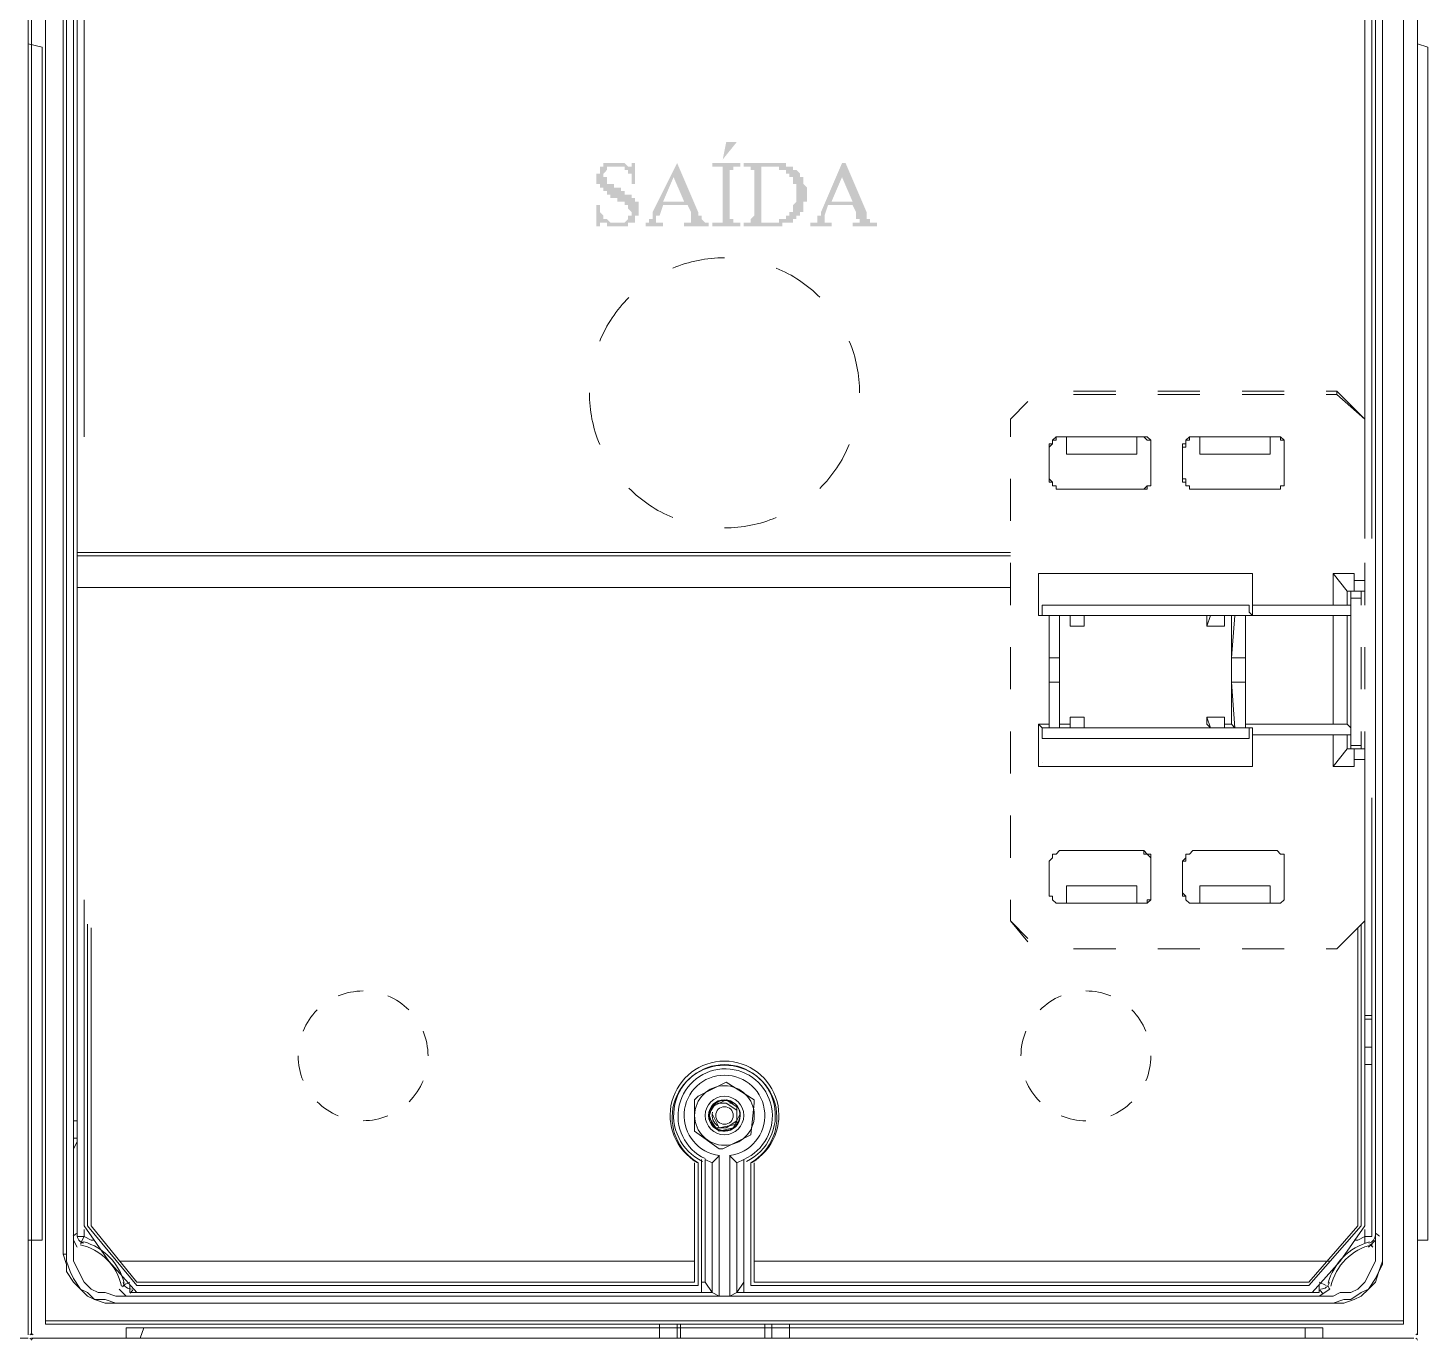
# Model space of a CAD drawing. Header units: millimetres. Extents: x -305 to 1353, y -289 to 1176.
# Drawn here: x 209.6 to 235.8, y 236.56 to 261.12 of the extents above; entities that cross this region are included whole.
import ezdxf

# ---------------------------------------------------------------- set-up
doc = ezdxf.new("R2010")
doc.units = ezdxf.units.MM
doc.header["$MEASUREMENT"] = 0
doc.layers.add('PDF3_0', color=7, linetype='Continuous')

msp = doc.modelspace()

# ---------------------------------------------------------------- hatches: boundary and pattern name
at = {"layer": 'PDF3_0', "transparency": 33554559}
h = msp.add_hatch(color=256, dxfattribs=at)
h.paths.add_polyline_path([(222.927, 257.477), (222.927, 257.411), (222.401, 257.411), (222.401, 257.477), (222.467, 257.477), (222.467, 257.477), (222.533, 257.477), (222.533, 257.477), (222.533, 257.477), (222.533, 257.477), (222.533, 257.477), (222.598, 257.477), (222.598, 257.477), (222.598, 257.543), (222.598, 257.543), (222.598, 257.543), (222.598, 257.543), (222.598, 257.608), (222.598, 257.608), (222.598, 257.608), (222.598, 258.396), (222.598, 258.396), (222.598, 258.396), (222.598, 258.462), (222.598, 258.462), (222.598, 258.462), (222.598, 258.462), (222.598, 258.527), (222.598, 258.527), (222.533, 258.527), (222.533, 258.527), (222.533, 258.527), (222.533, 258.527), (222.467, 258.527), (222.467, 258.527), (222.467, 258.527), (222.401, 258.527), (222.401, 258.593), (222.927, 258.593), (222.927, 258.527), (222.861, 258.527), (222.861, 258.527), (222.861, 258.527), (222.795, 258.527), (222.795, 258.527), (222.795, 258.527), (222.795, 258.527), (222.795, 258.527), (222.795, 258.527), (222.795, 258.462), (222.73, 258.462), (222.73, 258.462), (222.73, 258.462), (222.73, 258.396), (222.73, 258.396), (222.73, 258.396), (222.73, 257.608), (222.73, 257.608), (222.73, 257.608), (222.73, 257.543), (222.73, 257.543), (222.73, 257.543), (222.73, 257.543), (222.795, 257.543), (222.795, 257.477), (222.795, 257.477), (222.795, 257.477), (222.795, 257.477), (222.795, 257.477), (222.861, 257.477), (222.861, 257.477), (222.861, 257.477), (222.861, 257.477)], flags=0)
h.paths.add_polyline_path([(222.861, 258.987), (222.598, 258.659), (222.598, 258.659), (222.664, 258.987)], flags=0)
msp.add_hatch(color=256, dxfattribs=at).paths.add_polyline_path([(220.957, 258.593), (220.957, 258.199), (220.891, 258.199), (220.891, 258.265), (220.891, 258.265), (220.891, 258.265), (220.891, 258.265), (220.891, 258.33), (220.891, 258.33), (220.891, 258.33), (220.891, 258.33), (220.891, 258.396), (220.891, 258.396), (220.825, 258.396), (220.825, 258.396), (220.825, 258.396), (220.825, 258.396), (220.825, 258.462), (220.825, 258.462), (220.825, 258.462), (220.76, 258.462), (220.76, 258.462), (220.76, 258.462), (220.76, 258.527), (220.76, 258.527), (220.694, 258.527), (220.694, 258.527), (220.694, 258.527), (220.694, 258.527), (220.628, 258.527), (220.628, 258.527), (220.628, 258.527), (220.628, 258.527), (220.563, 258.527), (220.563, 258.527), (220.563, 258.527), (220.563, 258.527), (220.563, 258.527), (220.497, 258.527), (220.497, 258.527), (220.497, 258.527), (220.497, 258.527), (220.431, 258.527), (220.431, 258.462), (220.431, 258.462), (220.431, 258.462), (220.431, 258.462), (220.431, 258.462), (220.431, 258.462), (220.366, 258.396), (220.366, 258.396), (220.366, 258.396), (220.366, 258.396), (220.366, 258.396), (220.366, 258.33), (220.366, 258.33), (220.366, 258.33), (220.431, 258.33), (220.431, 258.265), (220.431, 258.265), (220.431, 258.265), (220.431, 258.265), (220.431, 258.265), (220.431, 258.265), (220.431, 258.265), (220.431, 258.199), (220.497, 258.199), (220.497, 258.199), (220.497, 258.199), (220.497, 258.199), (220.563, 258.199), (220.563, 258.199), (220.563, 258.134), (220.563, 258.134), (220.628, 258.134), (220.628, 258.134), (220.628, 258.134), (220.694, 258.134), (220.694, 258.068), (220.694, 258.068), (220.694, 258.068), (220.76, 258.068), (220.76, 258.068), (220.76, 258.068), (220.76, 258.002), (220.825, 258.002), (220.825, 258.002), (220.825, 258.002), (220.825, 258.002), (220.891, 258.002), (220.891, 258.002), (220.891, 258.002), (220.891, 258.002), (220.891, 257.937), (220.891, 257.937), (220.891, 257.937), (220.957, 257.937), (220.957, 257.937), (220.957, 257.871), (220.957, 257.871), (220.957, 257.871), (220.957, 257.871), (220.957, 257.871), (221.022, 257.871), (221.022, 257.805), (221.022, 257.805), (221.022, 257.805), (221.022, 257.74), (221.022, 257.74), (221.022, 257.74), (221.022, 257.74), (221.022, 257.674), (221.022, 257.674), (221.022, 257.674), (221.022, 257.674), (221.022, 257.608), (221.022, 257.608), (221.022, 257.608), (221.022, 257.608), (220.957, 257.608), (220.957, 257.543), (220.957, 257.543), (220.957, 257.543), (220.957, 257.543), (220.957, 257.477), (220.891, 257.477), (220.891, 257.477), (220.891, 257.477), (220.891, 257.477), (220.891, 257.477), (220.825, 257.477), (220.825, 257.411), (220.825, 257.411), (220.825, 257.411), (220.76, 257.411), (220.76, 257.411), (220.76, 257.411), (220.76, 257.411), (220.694, 257.411), (220.694, 257.411), (220.694, 257.411), (220.694, 257.411), (220.628, 257.411), (220.628, 257.411), (220.628, 257.411), (220.628, 257.411), (220.563, 257.411), (220.563, 257.411), (220.563, 257.411), (220.563, 257.411), (220.563, 257.411), (220.497, 257.411), (220.497, 257.411), (220.497, 257.411), (220.431, 257.411), (220.431, 257.411), (220.431, 257.477), (220.431, 257.477), (220.366, 257.477), (220.366, 257.477), (220.366, 257.477), (220.366, 257.477), (220.366, 257.477), (220.3, 257.477), (220.3, 257.477), (220.3, 257.477), (220.3, 257.411), (220.3, 257.411), (220.3, 257.411), (220.3, 257.411), (220.234, 257.411), (220.234, 257.805), (220.3, 257.805), (220.3, 257.805), (220.3, 257.74), (220.3, 257.74), (220.3, 257.74), (220.3, 257.674), (220.3, 257.674), (220.3, 257.674), (220.3, 257.674), (220.366, 257.608), (220.366, 257.608), (220.366, 257.608), (220.366, 257.608), (220.366, 257.608), (220.366, 257.608), (220.366, 257.543), (220.366, 257.543), (220.431, 257.543), (220.431, 257.543), (220.431, 257.543), (220.431, 257.543), (220.497, 257.477), (220.497, 257.477), (220.497, 257.477), (220.497, 257.477), (220.497, 257.477), (220.563, 257.477), (220.563, 257.477), (220.563, 257.477), (220.563, 257.477), (220.628, 257.477), (220.628, 257.477), (220.628, 257.477), (220.628, 257.477), (220.628, 257.477), (220.694, 257.477), (220.694, 257.477), (220.694, 257.477), (220.76, 257.477), (220.76, 257.477), (220.76, 257.477), (220.76, 257.477), (220.76, 257.477), (220.825, 257.543), (220.825, 257.543), (220.825, 257.543), (220.825, 257.543), (220.825, 257.543), (220.825, 257.608), (220.825, 257.608), (220.891, 257.608), (220.891, 257.608), (220.891, 257.674), (220.891, 257.674), (220.891, 257.674), (220.891, 257.674), (220.891, 257.674), (220.825, 257.74), (220.825, 257.74), (220.825, 257.74), (220.825, 257.74), (220.825, 257.74), (220.825, 257.805), (220.825, 257.805), (220.76, 257.805), (220.76, 257.805), (220.76, 257.805), (220.76, 257.805), (220.76, 257.805), (220.76, 257.871), (220.76, 257.871), (220.694, 257.871), (220.694, 257.871), (220.694, 257.871), (220.694, 257.871), (220.628, 257.871), (220.628, 257.937), (220.628, 257.937), (220.563, 257.937), (220.563, 257.937), (220.563, 257.937), (220.563, 257.937), (220.497, 257.937), (220.497, 258.002), (220.497, 258.002), (220.497, 258.002), (220.431, 258.002), (220.431, 258.002), (220.431, 258.002), (220.431, 258.002), (220.431, 258.068), (220.366, 258.068), (220.366, 258.068), (220.366, 258.068), (220.366, 258.068), (220.366, 258.068), (220.366, 258.068), (220.366, 258.134), (220.3, 258.134), (220.3, 258.134), (220.3, 258.134), (220.3, 258.134), (220.3, 258.199), (220.3, 258.199), (220.3, 258.199), (220.234, 258.199), (220.234, 258.199), (220.234, 258.265), (220.234, 258.265), (220.234, 258.265), (220.234, 258.265), (220.234, 258.33), (220.234, 258.33), (220.234, 258.33), (220.234, 258.33), (220.234, 258.396), (220.234, 258.396), (220.234, 258.396), (220.3, 258.396), (220.3, 258.462), (220.3, 258.462), (220.3, 258.462), (220.3, 258.462), (220.3, 258.462), (220.3, 258.527), (220.366, 258.527), (220.366, 258.527), (220.366, 258.527), (220.366, 258.527), (220.366, 258.527), (220.366, 258.593), (220.431, 258.593), (220.431, 258.593), (220.431, 258.593), (220.431, 258.593), (220.497, 258.593), (220.497, 258.593), (220.497, 258.593), (220.497, 258.593), (220.563, 258.593), (220.563, 258.593), (220.563, 258.593), (220.563, 258.593), (220.628, 258.593), (220.628, 258.593), (220.628, 258.593), (220.628, 258.593), (220.694, 258.593), (220.694, 258.593), (220.694, 258.593), (220.694, 258.593), (220.76, 258.593), (220.76, 258.593), (220.76, 258.593), (220.76, 258.593), (220.825, 258.527), (220.825, 258.527), (220.825, 258.527), (220.825, 258.527), (220.825, 258.527), (220.891, 258.527), (220.891, 258.527), (220.891, 258.527), (220.891, 258.593), (220.891, 258.593), (220.891, 258.593), (220.891, 258.593)])
h = msp.add_hatch(color=256, dxfattribs=at)
h.paths.add_polyline_path([(221.942, 257.805), (221.482, 257.805), (221.416, 257.608), (221.351, 257.608), (221.351, 257.608), (221.351, 257.543), (221.351, 257.543), (221.351, 257.543), (221.351, 257.543), (221.351, 257.543), (221.351, 257.543), (221.351, 257.477), (221.351, 257.477), (221.416, 257.477), (221.416, 257.477), (221.416, 257.477), (221.416, 257.477), (221.416, 257.477), (221.482, 257.477), (221.482, 257.477), (221.482, 257.477), (221.482, 257.411), (221.154, 257.411), (221.154, 257.477), (221.154, 257.477), (221.154, 257.477), (221.219, 257.477), (221.219, 257.477), (221.219, 257.477), (221.219, 257.477), (221.219, 257.477), (221.219, 257.477), (221.219, 257.543), (221.285, 257.543), (221.285, 257.543), (221.285, 257.543), (221.285, 257.608), (221.285, 257.608), (221.285, 257.608), (221.285, 257.608), (221.285, 257.674), (221.285, 257.674), (221.745, 258.593), (221.745, 258.593), (222.139, 257.674), (222.139, 257.608), (222.204, 257.608), (222.204, 257.608), (222.204, 257.543), (222.204, 257.543), (222.204, 257.543), (222.204, 257.543), (222.204, 257.543), (222.27, 257.477), (222.27, 257.477), (222.27, 257.477), (222.27, 257.477), (222.27, 257.477), (222.27, 257.477), (222.336, 257.477), (222.336, 257.477), (222.336, 257.477), (222.336, 257.477), (222.336, 257.411), (221.876, 257.411), (221.876, 257.477), (221.942, 257.477), (221.942, 257.477), (221.942, 257.477), (222.007, 257.477), (222.007, 257.477), (222.007, 257.477), (222.007, 257.477), (222.007, 257.477), (222.007, 257.543), (222.007, 257.543), (222.007, 257.543), (222.007, 257.543), (222.007, 257.543), (222.007, 257.608), (222.007, 257.608), (222.007, 257.608), (222.007, 257.674), (222.007, 257.674)], flags=0)
h.paths.add_polyline_path([(221.876, 257.871), (221.679, 258.33), (221.482, 257.871)], flags=0)
h = msp.add_hatch(color=256, dxfattribs=at)
h.paths.add_polyline_path([(222.992, 257.411), (222.992, 257.477), (223.058, 257.477), (223.058, 257.477), (223.058, 257.477), (223.058, 257.477), (223.124, 257.477), (223.124, 257.477), (223.124, 257.477), (223.124, 257.477), (223.124, 257.477), (223.124, 257.543), (223.124, 257.543), (223.124, 257.543), (223.124, 257.543), (223.124, 257.543), (223.189, 257.608), (223.189, 257.608), (223.189, 257.608), (223.189, 258.396), (223.189, 258.396), (223.189, 258.462), (223.124, 258.462), (223.124, 258.462), (223.124, 258.462), (223.124, 258.527), (223.124, 258.527), (223.124, 258.527), (223.124, 258.527), (223.124, 258.527), (223.124, 258.527), (223.124, 258.527), (223.058, 258.527), (223.058, 258.527), (223.058, 258.527), (223.058, 258.527), (222.992, 258.527), (222.992, 258.593), (223.452, 258.593), (223.518, 258.593), (223.518, 258.593), (223.518, 258.593), (223.518, 258.593), (223.583, 258.593), (223.583, 258.593), (223.583, 258.593), (223.649, 258.593), (223.649, 258.593), (223.649, 258.593), (223.715, 258.593), (223.715, 258.593), (223.715, 258.593), (223.715, 258.593), (223.78, 258.593), (223.78, 258.527), (223.78, 258.527), (223.78, 258.527), (223.78, 258.527), (223.846, 258.527), (223.846, 258.527), (223.846, 258.527), (223.846, 258.527), (223.846, 258.527), (223.846, 258.527), (223.912, 258.527), (223.912, 258.527), (223.912, 258.527), (223.912, 258.462), (223.977, 258.462), (223.977, 258.462), (223.977, 258.462), (223.977, 258.462), (223.977, 258.462), (224.043, 258.396), (224.043, 258.396), (224.043, 258.396), (224.043, 258.396), (224.043, 258.396), (224.043, 258.33), (224.043, 258.33), (224.109, 258.33), (224.109, 258.33), (224.109, 258.33), (224.109, 258.265), (224.109, 258.265), (224.109, 258.265), (224.109, 258.265), (224.109, 258.199), (224.109, 258.199), (224.109, 258.199), (224.109, 258.199), (224.174, 258.134), (224.174, 258.134), (224.174, 258.134), (224.174, 258.134), (224.174, 258.068), (224.174, 258.068), (224.174, 258.068), (224.174, 258.002), (224.174, 258.002), (224.174, 258.002), (224.174, 258.002), (224.174, 258.002), (224.174, 257.937), (224.174, 257.937), (224.174, 257.937), (224.174, 257.871), (224.174, 257.871), (224.174, 257.871), (224.109, 257.871), (224.109, 257.805), (224.109, 257.805), (224.109, 257.805), (224.109, 257.805), (224.109, 257.74), (224.109, 257.74), (224.109, 257.74), (224.109, 257.74), (224.109, 257.74), (224.109, 257.674), (224.043, 257.674), (224.043, 257.674), (224.043, 257.674), (224.043, 257.674), (224.043, 257.608), (224.043, 257.608), (224.043, 257.608), (223.977, 257.608), (223.977, 257.608), (223.977, 257.608), (223.977, 257.543), (223.977, 257.543), (223.977, 257.543), (223.912, 257.543), (223.912, 257.543), (223.912, 257.543), (223.912, 257.543), (223.912, 257.477), (223.846, 257.477), (223.846, 257.477), (223.846, 257.477), (223.846, 257.477), (223.78, 257.477), (223.78, 257.477), (223.78, 257.477), (223.78, 257.477), (223.715, 257.477), (223.715, 257.477), (223.715, 257.477), (223.715, 257.411), (223.649, 257.411), (223.649, 257.411), (223.649, 257.411), (223.583, 257.411), (223.583, 257.411), (223.583, 257.411), (223.583, 257.411), (223.518, 257.411), (223.518, 257.411), (223.518, 257.411)], flags=0)
h.paths.add_polyline_path([(223.321, 257.543), (223.321, 257.477), (223.386, 257.477), (223.386, 257.477), (223.386, 257.477), (223.386, 257.477), (223.452, 257.477), (223.452, 257.477), (223.452, 257.477), (223.452, 257.477), (223.518, 257.477), (223.518, 257.477), (223.518, 257.477), (223.518, 257.477), (223.583, 257.477), (223.583, 257.477), (223.583, 257.477), (223.583, 257.477), (223.649, 257.477), (223.649, 257.477), (223.649, 257.543), (223.649, 257.543), (223.715, 257.543), (223.715, 257.543), (223.715, 257.543), (223.715, 257.543), (223.78, 257.543), (223.78, 257.543), (223.78, 257.543), (223.78, 257.608), (223.78, 257.608), (223.846, 257.608), (223.846, 257.608), (223.846, 257.608), (223.846, 257.608), (223.846, 257.674), (223.846, 257.674), (223.846, 257.674), (223.912, 257.674), (223.912, 257.674), (223.912, 257.74), (223.912, 257.74), (223.912, 257.74), (223.912, 257.74), (223.912, 257.805), (223.912, 257.805), (223.912, 257.805), (223.912, 257.805), (223.977, 257.871), (223.977, 257.871), (223.977, 257.871), (223.977, 257.871), (223.977, 257.937), (223.977, 257.937), (223.977, 257.937), (223.977, 257.937), (223.977, 258.002), (223.977, 258.002), (223.977, 258.002), (223.977, 258.068), (223.977, 258.068), (223.977, 258.068), (223.977, 258.068), (223.977, 258.134), (223.977, 258.134), (223.977, 258.134), (223.977, 258.199), (223.912, 258.199), (223.912, 258.199), (223.912, 258.199), (223.912, 258.265), (223.912, 258.265), (223.912, 258.265), (223.912, 258.265), (223.912, 258.265), (223.912, 258.33), (223.912, 258.33), (223.846, 258.33), (223.846, 258.33), (223.846, 258.33), (223.846, 258.396), (223.846, 258.396), (223.846, 258.396), (223.78, 258.396), (223.78, 258.396), (223.78, 258.396), (223.78, 258.462), (223.78, 258.462), (223.715, 258.462), (223.715, 258.462), (223.715, 258.462), (223.715, 258.462), (223.715, 258.462), (223.649, 258.462), (223.649, 258.527), (223.649, 258.527), (223.649, 258.527), (223.583, 258.527), (223.583, 258.527), (223.583, 258.527), (223.518, 258.527), (223.518, 258.527), (223.518, 258.527), (223.518, 258.527), (223.452, 258.527), (223.452, 258.527), (223.452, 258.527), (223.452, 258.527), (223.386, 258.527), (223.386, 258.527), (223.386, 258.527), (223.386, 258.527), (223.321, 258.527), (223.321, 258.527), (223.321, 258.527)], flags=0)
h = msp.add_hatch(color=256, dxfattribs=at)
h.paths.add_polyline_path([(225.028, 257.805), (224.568, 257.805), (224.503, 257.608), (224.503, 257.608), (224.503, 257.608), (224.503, 257.543), (224.503, 257.543), (224.503, 257.543), (224.503, 257.543), (224.503, 257.543), (224.503, 257.543), (224.503, 257.477), (224.503, 257.477), (224.503, 257.477), (224.503, 257.477), (224.503, 257.477), (224.503, 257.477), (224.568, 257.477), (224.568, 257.477), (224.568, 257.477), (224.634, 257.477), (224.634, 257.411), (224.24, 257.411), (224.24, 257.477), (224.24, 257.477), (224.306, 257.477), (224.306, 257.477), (224.306, 257.477), (224.306, 257.477), (224.306, 257.477), (224.371, 257.477), (224.371, 257.477), (224.371, 257.543), (224.371, 257.543), (224.371, 257.543), (224.371, 257.543), (224.371, 257.608), (224.371, 257.608), (224.437, 257.608), (224.437, 257.608), (224.437, 257.674), (224.437, 257.674), (224.831, 258.593), (224.897, 258.593), (225.291, 257.674), (225.291, 257.608), (225.291, 257.608), (225.291, 257.608), (225.291, 257.543), (225.291, 257.543), (225.356, 257.543), (225.356, 257.543), (225.356, 257.543), (225.356, 257.477), (225.356, 257.477), (225.356, 257.477), (225.356, 257.477), (225.356, 257.477), (225.422, 257.477), (225.422, 257.477), (225.422, 257.477), (225.422, 257.477), (225.488, 257.477), (225.488, 257.411), (225.028, 257.411), (225.028, 257.477), (225.028, 257.477), (225.028, 257.477), (225.094, 257.477), (225.094, 257.477), (225.094, 257.477), (225.094, 257.477), (225.094, 257.477), (225.159, 257.477), (225.159, 257.543), (225.159, 257.543), (225.159, 257.543), (225.159, 257.543), (225.094, 257.543), (225.094, 257.608), (225.094, 257.608), (225.094, 257.608), (225.094, 257.674), (225.094, 257.674)], flags=0)
h.paths.add_polyline_path([(225.028, 257.871), (224.831, 258.33), (224.634, 257.871)], flags=0)

# ---------------------------------------------------------------- linework, layer by layer
at = {"layer": 'PDF3_0', "lineweight": 5}
for points in [[(209.597, 288.537), (209.597, 236.661)], [(209.662, 288.537), (209.662, 236.661)], [(235.6, 288.537), (235.6, 236.661)], [(210.516, 287.092), (234.746, 287.092), (234.878, 287.092), (234.943, 287.026), (235.075, 287.026), (235.14, 286.961), (235.206, 286.895), (235.272, 286.764), (235.337, 286.698), (235.337, 286.567), (235.337, 286.501), (235.337, 236.858)], [(210.516, 286.895), (210.647, 286.895), (210.647, 253.471)], [(234.615, 251.567), (234.615, 286.895), (210.647, 286.895), (210.647, 287.026)], [(234.812, 284.137), (234.812, 286.961), (234.746, 286.895), (234.746, 251.567)], [(209.925, 286.632), (209.925, 236.924)], [(209.925, 286.501), (209.925, 236.858)], [(235.337, 286.632), (235.337, 236.924)], [(234.943, 284.268), (234.943, 238.171), (234.943, 237.974), (234.878, 237.843), (234.812, 237.646), (234.681, 237.515), (234.549, 237.383), (234.418, 237.318), (234.221, 237.252), (234.024, 237.252), (211.238, 237.252), (211.041, 237.252), (210.844, 237.318), (210.713, 237.383), (210.582, 237.515), (210.45, 237.646), (210.319, 237.843), (210.319, 237.974), (210.253, 238.171), (210.319, 238.171)], [(210.319, 284.268), (210.253, 284.268), (210.253, 238.171)], [(210.319, 284.268), (210.319, 238.171), (210.319, 238.04), (210.385, 237.843), (210.45, 237.712), (210.582, 237.515), (210.713, 237.449), (210.844, 237.318), (211.041, 237.318), (211.238, 237.252), (234.024, 237.252), (234.221, 237.318), (234.352, 237.318), (234.549, 237.449), (234.681, 237.515), (234.812, 237.712), (234.878, 237.843), (234.943, 238.04), (234.943, 238.171), (234.943, 284.268)], [(234.812, 284.137), (234.812, 238.171), (234.812, 238.04), (234.746, 237.909), (234.681, 237.777), (234.615, 237.646), (234.484, 237.515), (234.352, 237.449), (234.155, 237.449), (234.024, 237.383), (211.238, 237.383), (211.041, 237.449), (210.91, 237.449), (210.779, 237.515), (210.647, 237.646), (210.582, 237.777), (210.516, 237.909), (210.45, 238.04), (210.45, 238.171), (210.45, 284.137)], [(209.597, 260.826), (209.859, 260.76), (209.859, 238.434), (209.597, 238.434)], [(235.6, 260.826), (235.797, 260.76), (235.797, 238.434), (235.6, 238.434)], [(229.953, 254.325), (229.165, 254.325)], [(229.165, 254.259), (229.953, 254.259)], [(231.529, 254.325), (230.741, 254.325)], [(230.741, 254.259), (231.529, 254.259)], [(233.105, 254.325), (232.317, 254.325)], [(232.317, 254.259), (233.105, 254.259)], [(233.893, 254.325), (234.09, 254.325), (234.09, 254.259), (233.893, 254.259)], [(234.09, 254.259), (234.615, 253.8), (234.09, 254.325)], [(228.311, 254.128), (227.983, 253.8), (228.311, 254.128)], [(228.902, 253.471), (228.902, 253.471)], [(230.412, 253.471), (230.412, 253.471)], [(230.412, 253.471), (230.412, 253.471)], [(231.397, 253.471), (232.908, 253.471), (232.842, 253.471), (232.842, 253.143), (231.529, 253.143), (231.529, 253.471), (231.463, 253.471)], [(231.463, 253.471), (231.463, 253.471)], [(232.908, 253.471), (232.908, 253.471)], [(228.705, 253.274), (228.705, 252.683), (228.705, 253.274)], [(231.2, 253.274), (231.2, 252.683), (231.2, 253.274)], [(233.105, 252.683), (233.105, 253.274), (233.105, 252.683)], [(230.609, 252.683), (230.609, 252.683)], [(231.463, 252.486), (231.397, 252.486), (231.332, 252.486), (231.332, 252.552), (231.266, 252.552), (231.266, 252.618), (231.266, 252.683), (231.2, 252.683), (231.2, 252.618), (231.266, 252.618), (231.266, 252.552), (231.332, 252.552), (231.332, 252.486), (231.397, 252.486)], [(234.615, 252.683), (234.615, 251.895)], [(228.902, 252.486), (228.902, 252.486)], [(227.983, 251.239), (210.516, 251.239)], [(234.549, 250.582), (234.615, 250.582), (234.615, 250.648), (234.615, 250.713), (234.615, 250.779), (234.615, 251.107), (234.615, 250.319)], [(234.352, 250.122), (232.514, 250.122), (232.514, 250.319), (232.514, 250.451), (232.514, 250.91), (228.508, 250.91), (228.508, 250.451), (228.508, 250.122), (228.574, 250.122)], [(234.615, 250.779), (234.418, 250.779), (234.418, 250.713), (234.418, 250.648), (234.418, 250.582), (234.418, 250.648), (234.418, 250.713), (234.418, 250.779), (234.418, 250.845), (234.418, 250.91), (234.024, 250.91), (234.287, 250.582), (234.418, 250.582), (234.615, 250.582)], [(234.024, 250.91), (234.024, 250.319)], [(227.983, 250.648), (210.516, 250.648)], [(234.287, 250.319), (234.287, 250.582), (234.352, 250.582), (234.352, 250.451), (234.352, 247.693)], [(234.549, 250.319), (234.549, 250.451), (234.549, 250.582), (234.352, 250.582)], [(234.352, 247.627), (234.549, 247.627), (234.549, 247.693), (234.352, 247.693), (234.352, 247.627), (234.287, 247.627), (234.287, 247.89), (234.352, 247.89), (234.352, 248.021), (234.287, 248.087), (234.287, 250.122), (234.352, 250.122), (234.352, 250.319), (232.514, 250.319)], [(234.352, 250.451), (234.549, 250.451)], [(228.705, 248.087), (228.705, 250.122), (228.705, 249.334), (228.705, 249.269), (228.705, 249.203), (228.705, 249.137), (228.705, 249.072), (228.705, 249.006), (228.705, 248.94), (228.705, 248.875), (228.705, 248.021), (228.705, 248.087), (228.508, 248.087)], [(228.508, 250.122), (228.705, 250.122)], [(228.705, 249.334), (228.902, 249.334), (228.902, 250.122), (229.099, 250.122), (229.099, 249.925), (229.362, 249.925), (229.362, 250.122), (229.362, 249.925)], [(228.902, 250.122), (228.902, 250.122)], [(228.902, 250.122), (228.902, 248.087)], [(229.099, 250.122), (229.099, 250.122)], [(229.099, 250.122), (229.099, 249.925)], [(229.362, 250.122), (229.362, 250.122)], [(231.66, 249.925), (231.66, 250.122), (231.726, 250.122), (231.66, 249.925), (231.988, 249.925), (231.988, 250.122), (231.988, 249.925)], [(232.382, 248.087), (232.382, 250.122), (232.382, 249.334), (232.12, 249.334), (232.185, 250.122), (232.12, 250.122), (231.988, 250.122)], [(231.988, 250.122), (231.988, 250.122)], [(232.12, 250.122), (232.12, 248.087)], [(232.382, 250.122), (232.382, 250.122)], [(234.024, 248.087), (234.024, 250.122), (234.09, 250.122), (234.155, 250.122), (234.221, 250.122), (234.287, 250.122)], [(234.549, 248.743), (234.549, 249.531)], [(234.615, 249.531), (234.615, 248.743)], [(228.902, 248.875), (228.902, 248.94), (228.902, 249.006), (228.902, 249.072), (228.902, 249.137), (228.902, 249.203), (228.902, 249.269), (228.902, 249.334)], [(232.12, 249.334), (232.12, 249.269), (232.12, 249.203), (232.12, 249.137), (232.12, 249.072), (232.12, 249.006), (232.12, 248.94), (232.12, 248.875), (232.185, 248.021), (232.12, 248.087), (231.988, 248.087)], [(232.382, 248.875), (232.382, 248.94), (232.382, 249.006), (232.382, 249.072), (232.382, 249.137), (232.382, 249.203), (232.382, 249.269), (232.382, 249.334)], [(228.705, 248.875), (228.902, 248.875), (228.902, 248.021), (228.902, 248.087), (229.099, 248.087), (229.099, 248.021), (229.099, 248.218), (229.362, 248.218), (229.362, 248.021), (229.362, 248.087), (229.362, 248.218)], [(234.287, 248.087), (234.221, 248.087), (234.155, 248.087), (234.09, 248.087), (234.024, 248.087), (232.382, 248.087), (232.382, 248.021), (232.382, 248.875), (232.12, 248.875)], [(229.099, 248.218), (229.099, 248.087)], [(231.66, 248.218), (231.66, 248.087), (231.726, 248.021), (231.66, 248.218), (231.988, 248.218)], [(228.574, 248.021), (228.508, 248.087), (228.508, 247.758), (228.508, 247.299), (232.514, 247.299), (232.514, 247.758), (232.514, 247.89), (232.514, 248.021)], [(232.514, 247.89), (232.514, 247.89)], [(232.514, 247.89), (234.024, 247.89), (234.09, 247.89), (234.155, 247.89), (234.221, 247.89), (234.287, 247.89)], [(234.615, 247.955), (234.615, 247.167), (234.615, 247.43), (234.418, 247.43), (234.418, 247.496), (234.418, 247.561), (234.418, 247.627), (234.418, 247.561), (234.418, 247.496), (234.418, 247.43), (234.418, 247.364), (234.418, 247.299), (234.024, 247.299)], [(234.615, 247.627), (234.418, 247.627), (234.287, 247.627), (234.024, 247.299), (234.024, 247.89)], [(234.549, 247.693), (234.549, 247.955)], [(234.549, 247.627), (234.615, 247.627), (234.615, 247.561), (234.615, 247.496), (234.615, 247.43), (234.615, 245.591), (234.615, 246.379), (234.615, 245.591)], [(222.992, 237.449), (233.63, 237.449), (234.155, 238.04), (234.615, 238.697), (234.615, 247.43)], [(228.574, 247.364), (228.574, 247.364)], [(210.516, 246.708), (210.516, 240.667), (210.516, 240.601), (210.516, 240.535), (210.516, 240.47), (210.516, 240.404), (210.516, 240.338), (210.516, 240.273), (210.45, 240.141), (210.45, 239.944), (210.45, 239.747), (210.45, 239.55), (210.45, 239.288), (210.45, 239.222), (210.45, 239.156), (210.45, 239.091), (210.45, 239.025), (210.45, 246.708)], [(234.746, 246.708), (234.746, 239.025), (234.746, 239.091), (234.746, 239.156), (234.746, 239.222), (234.746, 239.288), (234.746, 239.55), (234.746, 239.747), (234.746, 239.944), (234.746, 240.141), (234.746, 240.273), (234.746, 240.338), (234.746, 240.404), (234.746, 240.47), (234.746, 240.535), (234.746, 240.601), (234.746, 240.667), (234.746, 241.717), (234.615, 241.717)], [(228.705, 245.526), (228.705, 244.935), (228.705, 245.526)], [(228.902, 245.723), (228.902, 245.723)], [(228.902, 245.723), (230.412, 245.723), (228.902, 245.723)], [(230.609, 245.526), (230.609, 244.935), (230.609, 245.526)], [(231.2, 245.526), (231.2, 245.526)], [(231.397, 244.738), (231.332, 244.738), (231.266, 244.803), (231.266, 244.869), (231.2, 244.869), (231.2, 244.935), (231.2, 245.526), (231.2, 244.935), (231.266, 244.869), (231.266, 244.803), (231.332, 244.738), (231.397, 244.738), (231.463, 244.738)], [(231.397, 245.723), (232.908, 245.723), (232.973, 245.723), (233.039, 245.657), (233.105, 245.657), (233.105, 245.591), (233.105, 245.526), (233.105, 244.935), (233.105, 245.526), (233.105, 245.591), (233.105, 245.657), (233.039, 245.657), (232.973, 245.723), (232.908, 245.723), (231.463, 245.723)], [(210.647, 244.803), (210.647, 238.697), (211.107, 238.04), (211.632, 237.449), (222.204, 237.449), (222.204, 238.04), (222.204, 239.944)], [(228.311, 244.081), (227.983, 244.409), (227.983, 244.803), (227.983, 244.409), (228.311, 244.015)], [(230.412, 244.738), (230.412, 244.738)], [(232.908, 244.738), (232.908, 244.738)], [(210.779, 244.278), (210.779, 238.697), (211.632, 237.646), (222.073, 237.646), (222.073, 239.879)], [(223.189, 239.879), (223.189, 237.646), (233.564, 237.646), (234.484, 238.697), (234.484, 244.278)], [(227.983, 244.409), (227.983, 244.409)], [(234.09, 243.884), (234.615, 244.409), (234.09, 243.884)], [(233.893, 243.884), (234.09, 243.884), (233.893, 243.884)], [(234.09, 243.884), (234.09, 243.884)], [(234.615, 242.636), (234.746, 242.636)], [(234.746, 242.571), (234.615, 242.571)], [(234.615, 242.046), (234.746, 242.046)], [(234.615, 238.368), (234.615, 238.5), (234.746, 238.5), (234.746, 241.717)], [(222.664, 241.389), (222.664, 241.389)], [(222.533, 240.47), (222.401, 240.601), (222.336, 240.798), (222.467, 240.995), (222.664, 240.995), (222.861, 240.864), (222.861, 240.667), (222.664, 240.535), (222.467, 240.535), (222.336, 240.732), (222.401, 240.929), (222.664, 241.061), (222.861, 240.929), (222.861, 240.601), (222.533, 240.535), (222.401, 240.798)], [(222.664, 241.061), (222.664, 241.061)], [(222.664, 241.061), (222.664, 241.061)], [(222.861, 240.929), (222.861, 240.929)], [(210.516, 240.667), (210.45, 240.667)], [(222.401, 240.601), (222.401, 240.601)], [(234.746, 240.667), (234.746, 240.667)], [(210.516, 240.338), (210.45, 240.338)], [(222.073, 240.47), (222.073, 240.47)], [(223.124, 240.404), (223.124, 240.404)], [(234.746, 240.338), (234.746, 240.338)], [(222.533, 237.383), (222.533, 240.01), (222.401, 239.879), (222.27, 239.944), (222.27, 237.646), (222.401, 237.449), (222.204, 237.449)], [(222.861, 239.879), (222.861, 237.449), (222.73, 237.383), (222.533, 237.383), (222.401, 237.449), (222.401, 239.879)], [(210.45, 239.288), (210.45, 239.288)], [(234.746, 239.288), (234.746, 239.288)], [(210.45, 239.025), (210.45, 239.025)], [(234.746, 239.025), (234.746, 239.025)], [(234.746, 239.025), (234.746, 239.025)], [(210.516, 238.303), (210.45, 238.434), (210.45, 238.237)], [(210.647, 238.631), (210.647, 238.5), (210.779, 238.434), (210.844, 238.434)], [(234.418, 238.434), (234.484, 238.434), (234.615, 238.5), (234.615, 238.631)], [(234.681, 238.303), (234.812, 238.434), (234.812, 238.237)], [(211.304, 237.515), (211.435, 237.383), (211.238, 237.383), (211.041, 237.449), (210.91, 237.449), (210.779, 237.515), (210.647, 237.646), (210.582, 237.777), (210.516, 237.909), (210.45, 238.04), (210.45, 238.237), (210.45, 238.171)], [(211.304, 238.04), (222.073, 238.04)], [(223.189, 238.04), (233.958, 238.04)], [(211.501, 237.646), (211.37, 237.58)], [(222.204, 237.646), (222.27, 237.646)], [(222.992, 237.646), (222.992, 237.646)], [(233.761, 237.646), (233.893, 237.58)], [(211.238, 237.383), (211.238, 237.383)], [(211.632, 237.449), (211.501, 237.449), (211.501, 237.58)], [(222.401, 237.449), (222.401, 237.449)], [(222.861, 237.449), (222.861, 237.449)], [(233.761, 237.58), (233.761, 237.449), (233.63, 237.449)], [(211.238, 237.252), (211.238, 237.252)], [(234.024, 237.252), (234.024, 237.252)], [(221.416, 236.858), (221.416, 236.595), (221.745, 236.595)], [(221.745, 236.858), (221.745, 236.595), (221.81, 236.595)], [(223.386, 236.858), (223.386, 236.595), (221.81, 236.595), (221.81, 236.858)], [(223.518, 236.858), (223.518, 236.595), (223.386, 236.595)], [(223.846, 236.858), (223.846, 236.595), (223.518, 236.595)], [(195.413, 236.595), (183.724, 236.595), (209.597, 236.595), (197.843, 236.595)], [(221.416, 236.595), (209.662, 236.595), (235.534, 236.595), (223.846, 236.595)], [(211.435, 236.595), (211.435, 236.792), (211.764, 236.792), (211.698, 236.595)], [(233.499, 236.792), (211.764, 236.792)], [(233.499, 236.595), (233.499, 236.792), (233.827, 236.792), (233.827, 236.595)]]:
    msp.add_lwpolyline(points, dxfattribs=at)
for points in [[(211.399, 237.626, 0.270227), (210.639, 238.4, 0.005939), (210.582, 238.368), (210.647, 238.5), (210.516, 238.5), (210.516, 247.561), (210.516, 286.895), (210.45, 286.961), (210.45, 284.137)], [(210.713, 244.344), (210.713, 238.697), (211.632, 237.58), (222.139, 237.58), (222.139, 239.879, -3.710366), (223.124, 239.879), (223.124, 237.58), (233.564, 237.58), (234.549, 238.697), (234.549, 244.344)], [(222.73, 237.383), (222.73, 240.01), (222.861, 239.879), (222.992, 239.944), (222.992, 237.646), (222.861, 237.449), (222.992, 237.449), (222.992, 238.04), (222.992, 239.944, 4.655697), (222.267, 239.957)], [(222.73, 240.995), (222.795, 240.995, 1.015353), (222.466, 240.52)], [(222.927, 240.798), (222.795, 240.535), (222.533, 240.47), (222.467, 240.535, 0.933831), (222.828, 240.985)], [(222.861, 240.667), (222.861, 240.601, -0.313184), (222.556, 240.479)], [(233.927, 237.572, 0.005939), (233.958, 237.515), (233.761, 237.383), (234.024, 237.383), (234.155, 237.449), (234.352, 237.449), (234.484, 237.515), (234.615, 237.646), (234.681, 237.777), (234.746, 237.909), (234.812, 238.04), (234.812, 238.237), (234.812, 238.171)], [(209.629, 236.661, 0.414), (209.662, 236.694, 0.414), (209.695, 236.661)], [(209.695, 236.595, 0.414), (209.662, 236.562, 0.414), (209.629, 236.595)]]:
    msp.add_lwpolyline(points, format="xyb", dxfattribs=at)
for points in [[(227.983, 253.8), (227.983, 253.471)], [(234.615, 253.471), (234.615, 253.8)], [(230.412, 253.471), (230.478, 253.471), (230.544, 253.406), (230.609, 253.406), (230.609, 253.34), (230.609, 253.274), (230.609, 252.683), (230.609, 252.618), (230.609, 252.552), (230.544, 252.552), (230.478, 252.486), (230.412, 252.486), (228.902, 252.486), (230.412, 252.486), (230.478, 252.486), (230.544, 252.486), (230.544, 252.552), (230.609, 252.552), (230.609, 252.618), (230.609, 252.683), (230.609, 253.274), (230.609, 253.34), (230.609, 253.406), (230.544, 253.471), (230.478, 253.471), (230.412, 253.471), (228.902, 253.471), (228.837, 253.471), (228.771, 253.406), (228.771, 253.34), (228.705, 253.34), (228.705, 253.274), (228.771, 253.34), (228.771, 253.406), (228.837, 253.406), (228.837, 253.471), (228.902, 253.471), (228.968, 253.471), (229.034, 253.471), (229.034, 253.143), (230.347, 253.143), (230.347, 253.471)], [(231.2, 253.274), (231.266, 253.274), (231.266, 253.34), (231.266, 253.406), (231.332, 253.406), (231.332, 253.471), (231.397, 253.471), (231.463, 253.471), (231.397, 253.471), (231.332, 253.471), (231.266, 253.406), (231.266, 253.34), (231.2, 253.34)], [(232.908, 253.471), (232.973, 253.471), (233.039, 253.471), (233.105, 253.406), (233.105, 253.34), (233.105, 253.274), (233.105, 253.34), (233.105, 253.406), (233.039, 253.406), (233.039, 253.471), (232.973, 253.471)], [(227.983, 252.683), (227.983, 251.895)], [(228.902, 252.486), (228.837, 252.486), (228.837, 252.552), (228.771, 252.552), (228.771, 252.618), (228.705, 252.683), (228.705, 252.618), (228.771, 252.618), (228.771, 252.552), (228.837, 252.552), (228.837, 252.486)], [(233.105, 252.683), (233.105, 252.618), (233.105, 252.552), (233.039, 252.552), (233.039, 252.486), (232.973, 252.486), (232.908, 252.486), (232.973, 252.486), (233.039, 252.486), (233.039, 252.552), (233.105, 252.552), (233.105, 252.618)], [(234.615, 251.895), (234.615, 252.683)], [(232.908, 252.486), (231.397, 252.486), (231.463, 252.486)], [(210.516, 251.304), (227.983, 251.304)], [(227.983, 251.107), (227.983, 250.319)], [(229.362, 250.122), (229.099, 250.122), (228.902, 250.122), (228.705, 250.122), (228.574, 250.122), (228.574, 250.188), (228.574, 250.254), (228.574, 250.319), (232.448, 250.319), (232.448, 250.254), (232.448, 250.188), (232.514, 250.122), (232.382, 250.122), (232.185, 250.122), (231.988, 250.122), (231.726, 250.122)], [(227.983, 249.531), (227.983, 248.743)], [(231.988, 248.218), (231.988, 248.021), (231.988, 248.087)], [(227.983, 247.955), (227.983, 247.167)], [(228.574, 247.824), (228.574, 247.89), (228.574, 247.955), (228.574, 248.021), (228.705, 248.021), (228.902, 248.021), (229.099, 248.021), (229.362, 248.021), (231.726, 248.021), (231.988, 248.021), (232.185, 248.021), (232.382, 248.021), (232.514, 248.021), (232.448, 248.021), (232.448, 247.955), (232.448, 247.89), (232.448, 247.824)], [(227.983, 246.379), (227.983, 245.591)], [(228.705, 245.526), (228.771, 245.591), (228.771, 245.657), (228.837, 245.657), (228.902, 245.723), (228.837, 245.657), (228.771, 245.657), (228.771, 245.591)], [(230.412, 245.723), (230.478, 245.723), (230.478, 245.657), (230.544, 245.657), (230.609, 245.591), (230.609, 245.526), (230.609, 245.591), (230.609, 245.657), (230.544, 245.657), (230.478, 245.723)], [(231.2, 245.526), (231.266, 245.526), (231.266, 245.591), (231.266, 245.657), (231.332, 245.657), (231.397, 245.723), (231.463, 245.723), (231.397, 245.723), (231.332, 245.657), (231.266, 245.657), (231.266, 245.591)], [(229.034, 244.738), (229.034, 245.066), (230.347, 245.066), (230.347, 244.738), (230.412, 244.738), (228.902, 244.738), (228.968, 244.738)], [(231.529, 244.738), (231.529, 245.066), (232.842, 245.066), (232.842, 244.738), (232.908, 244.738), (231.397, 244.738), (231.463, 244.738)], [(228.902, 244.738), (228.837, 244.738), (228.771, 244.803), (228.771, 244.869), (228.705, 244.869), (228.705, 244.935), (228.705, 244.869), (228.771, 244.869), (228.771, 244.803), (228.837, 244.738)], [(230.609, 244.935), (230.609, 244.869), (230.609, 244.803), (230.544, 244.803), (230.544, 244.738), (230.478, 244.738), (230.412, 244.738), (230.478, 244.738), (230.544, 244.738), (230.609, 244.803), (230.609, 244.869)], [(233.105, 244.935), (233.105, 244.869), (233.105, 244.803), (233.039, 244.738), (232.973, 244.738), (232.908, 244.738), (232.973, 244.738), (233.039, 244.738), (233.105, 244.803), (233.105, 244.869)], [(234.615, 244.409), (234.615, 244.803)], [(229.165, 243.884), (229.953, 243.884)], [(230.741, 243.884), (231.529, 243.884)], [(232.317, 243.884), (233.105, 243.884)], [(234.746, 242.571), (234.746, 242.636)], [(222.664, 241.389), (222.139, 241.126), (222.073, 241.061), (222.073, 240.47), (222.533, 240.141), (222.598, 240.141), (223.124, 240.404), (223.189, 240.995), (223.189, 241.061)], [(209.925, 236.924), (209.925, 236.858), (221.416, 236.858), (221.482, 236.858), (221.548, 236.858), (221.613, 236.858), (221.679, 236.858), (221.745, 236.858), (221.81, 236.858), (221.876, 236.858), (222.007, 236.858), (222.073, 236.858), (222.204, 236.858), (222.336, 236.858), (222.467, 236.858), (222.598, 236.858), (222.795, 236.858), (222.927, 236.858), (223.058, 236.858), (223.189, 236.858), (223.255, 236.858), (223.321, 236.858), (223.386, 236.858), (223.518, 236.858), (223.583, 236.858), (223.649, 236.858), (223.715, 236.858), (223.78, 236.858), (223.846, 236.858), (235.337, 236.858), (235.337, 236.924)], [(222.795, 236.858), (222.73, 236.858), (222.664, 236.858), (222.598, 236.858), (222.533, 236.858), (222.467, 236.858), (222.533, 236.858), (222.598, 236.858), (222.664, 236.858), (222.73, 236.858)]]:
    msp.add_lwpolyline(points, close=True, dxfattribs=at)
for radius in [0.558, 0.361, 0.296, 0.164, 0.164]:
    msp.add_circle((222.631, 240.765), radius, dxfattribs=at)
for centre, radius, start, end in [((222.631, 254.292), 2.528, 90.0002, 112.503), ((222.631, 254.292), 2.528, 45.0051, 67.5026), ((222.631, 254.292), 2.528, 134.9996, 157.4975), ((222.631, 254.292), 2.528, 0.0041, 22.5066), ((222.631, 254.292), 2.528, 180.0002, 202.503), ((222.631, 254.292), 2.528, 314.9996, 337.4975), ((222.631, 254.292), 2.528, 224.9996, 247.4975), ((222.631, 254.292), 2.528, 270.0002, 292.503), ((215.868, 241.88), 1.216, 90.0085, 112.4868), ((215.867, 241.881), 1.215, 45.0085, 67.4969), ((229.395, 241.881), 1.215, 112.4966, 134.998), ((229.395, 241.881), 1.215, 67.5047, 89.9937), ((215.867, 241.882), 1.214, 134.9922, 157.5132), ((229.395, 241.881), 1.215, 22.5072, 45.0095), ((215.868, 241.881), 1.215, 0.005, 22.5059), ((229.394, 241.881), 1.215, 157.4993, 180.0053), ((215.869, 241.882), 1.216, 180.0085, 202.4868), ((229.395, 241.881), 1.215, 337.4993, 0.0053), ((222.631, 240.765), 1.018, 300.1682, 239.8335), ((222.631, 240.765), 0.952, 295.6188, 244.3812), ((215.869, 241.881), 1.214, 314.9922, 337.5132), ((222.631, 240.765), 0.755, 277.2529, 262.7495), ((229.395, 241.881), 1.215, 202.4966, 224.998), ((215.867, 241.88), 1.214, 224.9922, 247.5132), ((222.631, 240.765), 0.23, 164.2083, 236.0748), ((222.631, 240.765), 0.296, 1.9255, 37.9247), ((229.395, 241.881), 1.215, 292.4966, 314.998), ((215.867, 241.883), 1.216, 270.0085, 292.4868), ((229.395, 241.881), 1.215, 247.4993, 270.0053), ((212.782, 235.593), 3.738, 127.5847, 128.8041), ((210.68, 238.532), 0.164, 180.0136, 255.2129), ((234.648, 238.532), 0.164, 284.7564, 0.0172), ((232.545, 235.593), 3.738, 51.1959, 52.4153), ((210.352, 237.351), 1.018, 12.3947, 77.6199), ((234.976, 237.35), 1.083, 104.7532, 165.2468), ((234.976, 237.351), 1.018, 102.3895, 167.6105), ((232.793, 236.157), 2.914, 47.3688, 48.8498), ((209.376, 239.397), 2.71, 317.313, 318.9056), ((211.534, 237.679), 0.164, 194.7564, 270.0172), ((208.594, 239.781), 3.738, 321.1959, 322.4153), ((236.734, 239.781), 3.738, 217.5847, 218.8041), ((233.794, 237.679), 0.164, 270.0136, 345.2129), ((235.567, 236.694), 0.0328, 270.0209, 359.9791), ((235.567, 236.562), 0.0328, 0.0209, 89.9791)]:
    msp.add_arc(centre, radius, start, end, dxfattribs=at)

doc.saveas('drawing.dxf')
